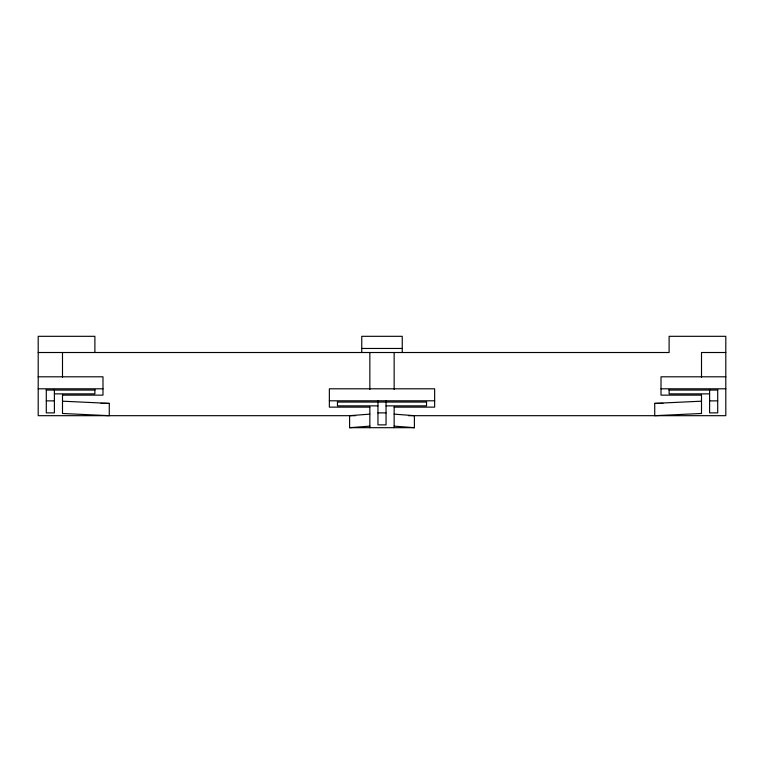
<?xml version="1.0" encoding="UTF-8"?>
<svg xmlns="http://www.w3.org/2000/svg" width="764" height="764" viewBox="0 0 764 764"><rect width="100%" height="100%" fill="white"/><g stroke="black" fill="none" stroke-linecap="round" stroke-linejoin="round"><path stroke-width="1.15" d="M369.852 414.136L349.606 415.683L349.606 427.687L414.394 427.687L414.394 415.683L394.148 414.136M349.606 427.687L369.852 426.14M701.505 394.425L701.505 413.486L654.729 415.683L654.729 403.382L701.505 401.186M361.754 348.46L402.246 348.46M38.2 352.51L669.111 352.51L669.111 336.313L725.8 336.313L725.8 415.683L408.444 415.683M725.8 352.51L701.505 352.51L701.505 377.359M38.2 376.805L102.987 376.805L102.987 395.131L62.495 395.131M725.8 376.805L661.013 376.805L661.013 395.131L701.505 395.131M38.2 388.8L102.987 388.8M661.013 388.8L725.8 388.8M46.298 390.07L94.889 390.07M669.111 390.07L717.702 390.07M54.397 393.871L94.889 393.871L94.889 389.506M709.603 393.871L669.111 393.871L669.111 389.506M329.36 400.804L434.64 400.804M46.298 400.871L54.397 400.871M709.603 400.871L717.702 400.871M337.459 402.065L426.541 402.065M101.087 403.382L109.271 403.382L109.271 415.683L62.495 413.486L62.495 394.425M654.729 403.382L662.913 403.382M377.951 405.865L337.459 405.865L337.459 401.501M386.049 405.865L426.541 405.865L426.541 401.501M369.852 407.136L329.36 407.136L329.36 388.8L434.64 388.8L434.64 407.136L394.148 407.136M377.951 412.875L386.049 412.875M355.556 415.683L38.2 415.683L38.2 336.313L94.889 336.313L94.889 352.51M62.495 401.186L109.271 403.382M394.148 426.14L414.394 427.687M717.702 389.468L717.702 412.875L709.603 412.875L709.603 389.506M402.246 352.51L402.246 336.313L361.754 336.313L361.754 352.51M394.148 352.51L394.148 389.459M394.148 407.011L394.148 427.687M386.049 400.995L386.049 424.87L377.951 424.87L377.951 400.995M369.852 352.51L369.852 389.459M369.852 407.011L369.852 427.687M62.495 352.51L62.495 377.359M54.397 389.506L54.397 412.875L46.298 412.875L46.298 389.468"/></g></svg>
